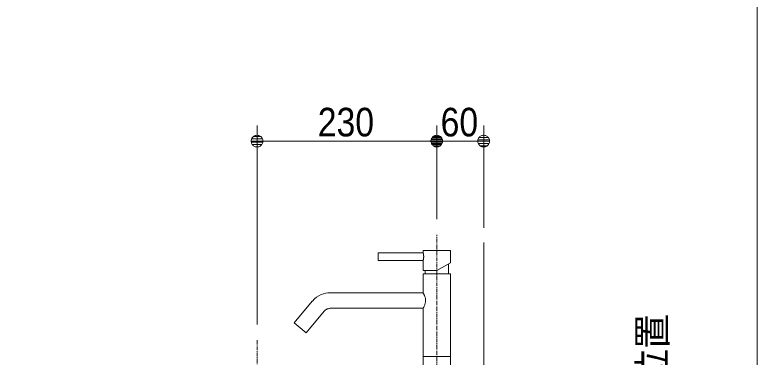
# Model space of a CAD drawing. Units: millimetres, scale not verified. Extents: x -6062 to 6062, y -3045 to 3045.
# Drawn here: x -1318 to -368, y -1217 to -778 of the extents above; entities that cross this region are included whole.
import ezdxf
from ezdxf.enums import TextEntityAlignment as Align

# ---------------------------------------------------------------- set-up
doc = ezdxf.new("R2010")
doc.units = ezdxf.units.MM
doc.header["$LTSCALE"] = 20
doc.linetypes.add('CHAIN1', pattern=[8, 5, -1, 1, -1])
for name, color, linetype, lineweight in [('0-0_1図面枠', 7, 'Continuous', 9), ('0-1_5ボウル・キャビネット', 7, 'Continuous', 9), ('0-2_2寸法-1', 7, 'Continuous', 9), ('0-3_0', 7, 'Continuous', 9), ('0-4_2寸法-2', 7, 'Continuous', 9), ('0-5_4給排水', 7, 'Continuous', 9)]:
    doc.layers.add(name, color=color, linetype=linetype, lineweight=lineweight)
doc.styles.add('ＭＳ Ｐゴシック', font='')
doc.styles.get('ＭＳ Ｐゴシック').set_extended_font_data('MS PGothic')

# ---------------------------------------------------------------- blocks, each defined once
blk = doc.blocks.new('グループ-18')
at = {"layer": '0-0_1図面枠'}
blk.add_line((28400, 36000), (28400, -48600), dxfattribs=at)
blk = doc.blocks.new('_Dot')
at = {"layer": '0-3_0'}
for p, q in [((-10, 0), (-20, 0)), ((9.78, 2), (-9.78, 2)), ((7.99, 6), (-7.99, 6)), ((9.16, -3.98), (-9.16, -3.98)), ((6, -7.98), (-6, -7.98))]:
    blk.add_line(p, q, dxfattribs=at)
for points in [[(10, 0), (9.92, 1.25), (9.69, 2.49), (9.3, 3.68), (8.76, 4.82), (8.09, 5.88), (7.29, 6.85), (6.37, 7.71), (5.36, 8.44), (4.26, 9.05), (3.09, 9.51), (1.87, 9.82), (0.63, 9.98), (-0.63, 9.98), (-1.87, 9.82), (-3.09, 9.51), (-4.26, 9.05), (-5.36, 8.44), (-6.37, 7.71), (-7.29, 6.85), (-8.09, 5.88), (-8.76, 4.82), (-9.3, 3.68), (-9.69, 2.49), (-9.92, 1.25), (-10, 0), (0, 0)], [(-10, 0), (-9.92, -1.25), (-9.69, -2.49), (-9.3, -3.68), (-8.76, -4.82), (-8.09, -5.88), (-7.29, -6.85), (-6.37, -7.71), (-5.36, -8.44), (-4.26, -9.05), (-3.09, -9.51), (-1.87, -9.82), (-0.63, -9.98), (0.63, -9.98), (1.87, -9.82), (3.09, -9.51), (4.26, -9.05), (5.36, -8.44), (6.37, -7.71), (7.29, -6.85), (8.09, -5.88), (8.76, -4.82), (9.3, -3.68), (9.69, -2.49), (9.92, -1.25), (10, 0), (0, 0)]]:
    blk.add_lwpolyline(points, close=True, dxfattribs=at)
blk = doc.blocks.new('グループ-43')
at = {"layer": '0-5_4給排水', "linetype": 'CHAIN1'}
blk.add_line((20200, -28600), (20200, -21200), dxfattribs=at)
at = {"layer": '0-5_4給排水'}
for p, q in [((20500, -21946.8), (20500, -22200)), ((19900, -22120), (19900, -22200)), ((20550, -24320), (19850, -24320))]:
    blk.add_line(p, q, dxfattribs=at)
blk.add_lwpolyline([(18700, -21660), (18700, -21860), (19850, -21860), (19850, -22120), (20200, -22120), (20549.9, -21918), (20550, -21600), (19850, -21600), (19850, -21660)], close=True, dxfattribs=at)
for points in [[(19850, -21860), (19850.1, -21859.5), (19850.5, -21858.1), (19851.2, -21855.8), (19852, -21852.6), (19853.1, -21848.5), (19854.3, -21843.6), (19855.7, -21837.9), (19857.1, -21831.4), (19858.5, -21824.2), (19859.9, -21816.4), (19861.2, -21808), (19862.3, -21799.1), (19863.3, -21789.7), (19864, -21780), (19864.4, -21770.1), (19864.6, -21760), (19864.5, -21750.3), (19864, -21740.7), (19863.4, -21731.3), (19862.5, -21722.2), (19861.4, -21713.4), (19860.1, -21705.1), (19858.8, -21697.2), (19857.3, -21689.9), (19855.9, -21683.3), (19854.6, -21677.4), (19853.3, -21672.2), (19852.2, -21667.9), (19851.3, -21664.5), (19850.6, -21662), (19850.1, -21660.5), (19850, -21660)], [(20550, -27520), (20550, -22200), (19850, -22200), (19850, -22685.7), (17473.9, -22685.7), (17414.8, -22688.6), (17356.2, -22697.4), (17298.8, -22711.8), (17243.1, -22731.9), (17180.7, -22762.2), (17122.2, -22799.6), (17066.8, -22845), (17016, -22898), (17014.3, -22900), (16546.8, -23457.2), (16853.2, -23714.3), (17320.7, -23157.2), (17337.1, -23139.8), (17355.5, -23124.6), (17375.5, -23111.6), (17397, -23101.1), (17415.5, -23094.4), (17434.7, -23089.6), (17454.2, -23086.7), (17473.9, -23085.7), (19850, -23085.7), (19850, -27520)], [(19850, -23085.7), (19850.6, -23084.7), (19852.2, -23081.8), (19854.9, -23076.9), (19858.6, -23070.3), (19863, -23061.9), (19868.1, -23051.9), (19873.7, -23040.5), (19879.6, -23027.6), (19885.7, -23013.5), (19891.6, -22998.1), (19897.2, -22981.6), (19902.3, -22964.1), (19906.6, -22945.6), (19909.9, -22926.4), (19912, -22906.6), (19912.8, -22886.6), (19912.1, -22866.6), (19910.2, -22846.8), (19907, -22827.6), (19902.8, -22809.2), (19897.8, -22791.7), (19892.2, -22775.2), (19886.3, -22759.7), (19880.3, -22745.4), (19874.4, -22732.4), (19868.8, -22720.7), (19863.5, -22710.5), (19859, -22701.8), (19855.2, -22694.9), (19852.3, -22689.9), (19850.6, -22686.8), (19850, -22685.7)]]:
    blk.add_lwpolyline(points, dxfattribs=at)
blk = doc.blocks.new('グループ-59')
at = {"layer": '0-5_4給排水', "linetype": 'CHAIN1'}
blk.add_line((15600, -23900), (15600, -32880), dxfattribs=at)

msp = doc.modelspace()

# ---------------------------------------------------------------- linework, layer by layer
at = {"layer": '0-1_5ボウル・キャビネット'}
msp.add_lwpolyline([(-1317.5, -2070), (-717.5, -2070), (-717.5, -1070)], dxfattribs=at)
at = {"layer": '0-2_2寸法-1'}
for p, q in [((-1007.5, -1175), (-1007.5, -920)), ((-777.5, -1040), (-777.5, -920)), ((-777.5, -1040), (-777.5, -920)), ((-717.5, -1051), (-717.5, -920)), ((-992.49, -940), (-792.51, -940)), ((-732.51, -940), (-762.49, -940))]:
    msp.add_line(p, q, dxfattribs=at)

# ---------------------------------------------------------------- block references
at = {"layer": '0-0_1図面枠', "xscale": 0.05, "yscale": 0.05}
msp.add_blockref('グループ-18', (-1787.5, 0), dxfattribs=at)
at = {"layer": '0-2_2寸法-1', "xscale": 0.7503418, "yscale": 0.7503418, "rotation": 180}
for p in [(-1007.5, -940), (-777.5, -940)]:
    msp.add_blockref('_Dot', p, dxfattribs=at)
at = {"layer": '0-2_2寸法-1', "xscale": 0.7503418, "yscale": 0.7503418}
for p in [(-777.5, -940), (-717.5, -940)]:
    msp.add_blockref('_Dot', p, dxfattribs=at)
at = {"layer": '0-5_4給排水', "xscale": 0.05, "yscale": 0.05}
for name in ['グループ-43', 'グループ-59']:
    msp.add_blockref(name, (-1787.5, 0), dxfattribs=at)

# ---------------------------------------------------------------- texts
at = {"layer": '0-2_2寸法-1', "style": 'ＭＳ Ｐゴシック', "width": 0.9}
for s, p in [('230', (-929.78, -944.96)), ('60', (-772.58, -944.96))]:
    msp.add_text(s, height=36.66, dxfattribs=at).set_placement(p, align=Align.BOTTOM_LEFT)
at = {"layer": '0-4_2寸法-2', "style": 'ＭＳ Ｐゴシック', "width": 0.9}
msp.add_text('Pトラップ排水位置', height=36.66, rotation=90, dxfattribs=at).set_placement((-472.48, -1550.42), align=Align.BOTTOM_LEFT)

doc.saveas('drawing.dxf')
